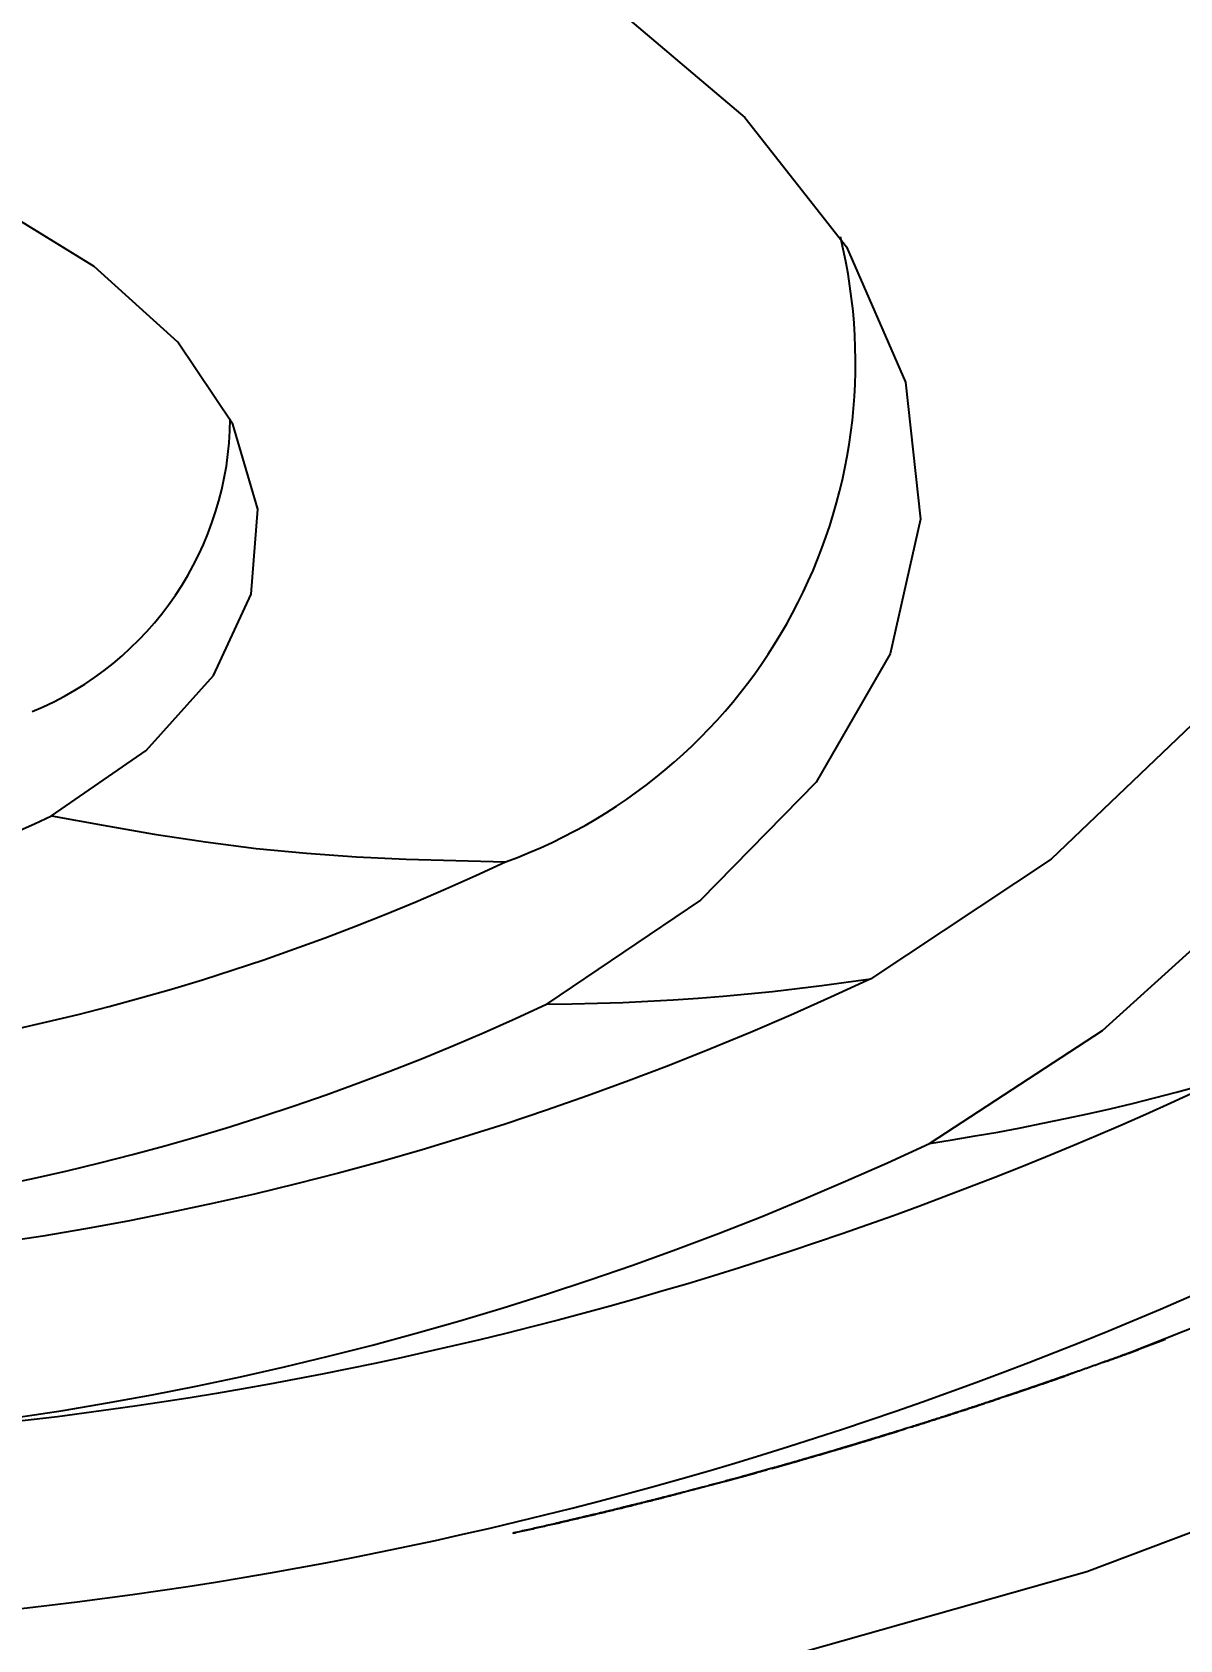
# Model space of a CAD drawing. Header units: millimetres. Extents: x 14 to 828, y 15 to 581.
# Drawn here: x 352.915 to 354.74, y 499.111 to 501.669 of the extents above; entities that cross this region are included whole.
import ezdxf

# ---------------------------------------------------------------- set-up
doc = ezdxf.new("R2010")
doc.units = ezdxf.units.MM
doc.header["$LTSCALE"] = 0.2
doc.layers.get('Defpoints').update_dxf_attribs({"color": 5})
doc.layers.add('1_シンボル', color=2, linetype='Continuous')
doc.layers.add('1_寸法', color=7, linetype='Continuous')
doc.styles.add('Dim', font='simplex.shx', dxfattribs={"width": 0.8, "bigfont": 'extfont2.shx'})
doc.dimstyles.new('1-1', dxfattribs={"dimtxt": 3, "dimasz": 0.75, "dimexe": 0, "dimexo": 1, "dimgap": 0.5, "dimtad": 1, "dimdec": 0, "dimtxsty": 'Dim', "dimblk": 'DOT', "dimcen": 2.5, "dimadec": 0, "dimazin": 0, "dimtfac": 1, "dimtdec": 0, "dimtix": 1, "dimtmove": 2, "dimatfit": 3, "dimldrblk": '引出', "dimfxl": 1, "dimlwd": -1, "dimlwe": -1, "dimarcsym": 0})

# ---------------------------------------------------------------- blocks, each defined once
blk = doc.blocks.new('_Dot')
at = {"color": 0, "linetype": 'ByBlock', "lineweight": -2}
blk.add_line((-0.5, 0), (-1, 0), dxfattribs=at)
at = {"color": 0, "linetype": 'ByBlock', "const_width": 0.5}
blk.add_lwpolyline([(-0.25, 0, 1), (0.25, 0, 1)], format="xyb", close=True, dxfattribs=at)
blk = doc.blocks.new('*D10')
at = {"layer": '1_寸法', "color": 0, "transparency": 16777216}
for p, q in [((354.6397, 526.9863), (382.6319, 526.9863)), ((382.6319, 526.2363), (382.6319, 496.8981)), ((366.5791, 496.1481), (382.6319, 496.1481))]:
    blk.add_line(p, q, dxfattribs=at)
at = {"layer": 'Defpoints', "color": 0, "transparency": 16777216}
for p in [(353.6397, 526.9863), (365.5791, 496.1481), (382.6319, 496.1481)]:
    blk.add_point(p, dxfattribs=at)
at = {"layer": '1_寸法', "color": 0, "transparency": 16777216, "xscale": 0.75, "yscale": 0.75, "zscale": 0.75}
for p, rotation in [((382.6319, 526.9863), 90), ((382.6319, 496.1481), 270)]:
    blk.add_blockref('_Dot', p, dxfattribs=dict(at, rotation=rotation))
at = {"layer": '1_寸法', "color": 0, "transparency": 16777216, "insert": (380.6319, 511.5672), "char_height": 3, "attachment_point": 5, "rotation": 90, "style": 'Dim'}
blk.add_mtext('118', dxfattribs=at)
blk = doc.blocks.new('引出')
at = {"color": 0, "linetype": 'ByBlock', "lineweight": -2}
for p, q in [((-3.8637, 1.0353), (0, 0)), ((0, 0), (-1, 0))]:
    blk.add_line(p, q, dxfattribs=at)

msp = doc.modelspace()

# ---------------------------------------------------------------- linework, layer by layer
at = {"layer": '1_シンボル', "color": 7}
for points in [[(349.8088, 502.3815), (349.8401, 502.344), (349.8715, 502.3067), (349.9032, 502.2697), (349.935, 502.233), (349.967, 502.1964), (349.999, 502.16), (350.0312, 502.1238), (350.0636, 502.0878), (350.0961, 502.0521), (350.1287, 502.0166), (350.1615, 501.9813), (350.1943, 501.9461), (350.2272, 501.911, -0.226346), (353.5432, 501.892), (353.8239, 501.7234), (354.0485, 501.5333), (354.2102, 501.3276), (354.3042, 501.1123), (354.3276, 500.8942), (354.2796, 500.6798), (354.1618, 500.4756), (353.9777, 500.2878), (353.7329, 500.1222)], [(352.9457, 500.422), (353.0959, 500.5261), (353.2031, 500.6452), (353.263, 500.7748), (353.2735, 500.9098), (353.2341, 501.0452), (353.1462, 501.1756), (353.0134, 501.2961), (352.8407, 501.402, 0.225607), (351.0043, 501.4125)], [(349.8037, 501.5646), (349.7877, 501.5275), (349.7418, 501.3222), (349.7642, 501.1133), (349.8542, 500.9073), (350.0091, 500.7102), (350.2241, 500.5283), (350.4928, 500.3668), (350.4168, 500.1412, 0.226346), (353.7329, 500.1222), (353.7734, 500.1229), (353.8138, 500.1237), (353.8541, 500.1249), (353.8942, 500.1268), (353.9342, 500.1291), (353.974, 500.1318), (354.0137, 500.1349), (354.0532, 500.1385), (354.0926, 500.1426), (354.1318, 500.1472), (354.1709, 500.1522), (354.2098, 500.1575), (354.2487, 500.1628, -0.227627), (349.985, 500.1872)], [(350.7403, 501.179, 0.328805), (351.1509, 500.5979), (351.1094, 500.4325, 0.225607), (352.9457, 500.422), (353.0274, 500.4071), (353.109, 500.393), (353.1902, 500.3804), (353.271, 500.37), (353.3511, 500.3623), (353.4307, 500.3568), (353.5099, 500.3532), (353.5889, 500.3506), (353.6678, 500.3487, 0.382156), (354.2004, 501.3434)], [(352.9147, 500.5878, 0.302203), (353.2298, 501.0538)], [(349.3869, 500.5976), (349.6571, 500.3809), (349.985, 500.1872), (349.8819, 499.926, 0.225657), (354.342, 499.9005), (354.3783, 499.9064), (354.4146, 499.9125), (354.4508, 499.9188), (354.4868, 499.9256), (354.5226, 499.9327), (354.5584, 499.9401), (354.594, 499.9478), (354.6295, 499.9559), (354.6649, 499.9643), (354.7, 499.9732), (354.7351, 499.9823), (354.7701, 499.9916), (354.805, 500.0009, -0.225607), (349.5002, 500.0313)], [(352.9707, 498.1589), (352.9731, 498.1366, 0.115452), (357.2224, 499.1874, 0.122327), (358.625, 500.4191)], [(350.4928, 500.3668, 0.227254), (353.6678, 500.3487)], [(349.3809, 499.7612, 0.225607), (354.9165, 499.7296), (354.9463, 499.7382), (354.9762, 499.7469), (355.0059, 499.7558), (355.0355, 499.765), (355.065, 499.7743), (355.0944, 499.7839), (355.1237, 499.7937), (355.153, 499.8036), (355.1821, 499.8138), (355.2111, 499.8243), (355.2401, 499.8349), (355.2689, 499.8456), (355.2978, 499.8564), (354.92, 499.6705), (354.6592, 499.567)]]:
    msp.add_lwpolyline(points, format="xyb", dxfattribs=at)
for points in [[(354.342, 499.9005), (354.6172, 500.0803), (354.8388, 500.281), (355.0023, 500.4984), (355.1044, 500.7281), (355.1429, 500.9654), (355.1172, 501.2056), (355.0277, 501.4436), (354.8762, 501.6748), (354.6659, 501.8943), (354.401, 502.0977), (354.0869, 502.2809), (353.9094, 502.3655)], [(354.9032, 501.6402), (354.9458, 501.5475), (355.0099, 501.2956), (354.9997, 501.0441), (354.9156, 500.7992), (354.7596, 500.5669), (354.5354, 500.3531), (354.2487, 500.1628)], [(349.3741, 499.4168), (349.8478, 499.2463), (350.3528, 499.1061), (350.8818, 498.9984), (351.427, 498.9246), (351.9806, 498.8858), (352.5343, 498.8827), (353.0802, 498.9151), (353.6102, 498.9828), (354.1167, 499.0846), (354.5923, 499.2192), (355.0301, 499.3844), (355.4235, 499.578), (355.2978, 499.8564), (355.6276, 500.0668), (355.9046, 500.2986), (356.1248, 500.5485)], [(354.6241, 499.5543), (354.6257, 499.5548), (354.6274, 499.5555), (354.6291, 499.5561), (354.6309, 499.5567), (354.6327, 499.5574), (354.6345, 499.558), (354.6364, 499.5587), (354.6383, 499.5594), (354.6401, 499.56), (354.642, 499.5607), (354.6439, 499.5614), (354.6459, 499.5621), (354.6478, 499.5628), (354.6497, 499.5635), (354.6516, 499.5642), (354.6536, 499.5649), (354.6555, 499.5656), (354.6574, 499.5663), (354.6593, 499.567), (354.6612, 499.5677), (354.6631, 499.5684), (354.6649, 499.5691), (354.6668, 499.5697), (354.6686, 499.5704), (354.6704, 499.5711), (354.6722, 499.5717), (354.6738, 499.5723), (354.6726, 499.5719), (354.6705, 499.5711), (354.6685, 499.5703), (354.6665, 499.5696), (354.6645, 499.5689), (354.6625, 499.5682), (354.6606, 499.5675), (354.6586, 499.5667), (354.6566, 499.566), (354.6547, 499.5653), (354.6527, 499.5646), (354.6507, 499.5638), (354.6487, 499.5631), (354.6467, 499.5624), (354.6447, 499.5617), (354.6427, 499.561), (354.6407, 499.5602), (354.6387, 499.5595), (354.6367, 499.5588), (354.6347, 499.5581), (354.6327, 499.5573), (354.6307, 499.5566), (354.6286, 499.5559), (354.6266, 499.5551), (354.6246, 499.5544), (354.6225, 499.5537), (354.6203, 499.5529), (354.6217, 499.5534), (354.6234, 499.554), (354.6251, 499.5546), (354.6269, 499.5553), (354.6288, 499.5559), (354.6307, 499.5566), (354.6326, 499.5573), (354.6345, 499.558), (354.6364, 499.5587), (354.6383, 499.5594), (354.6403, 499.5601), (354.6422, 499.5608), (354.6441, 499.5615), (354.646, 499.5621), (354.6479, 499.5628), (354.6498, 499.5635), (354.6516, 499.5642), (354.6535, 499.5649), (354.6553, 499.5655), (354.6572, 499.5662), (354.659, 499.5669), (354.6608, 499.5676), (354.6626, 499.5682), (354.6644, 499.5689), (354.6662, 499.5695), (354.6678, 499.5701), (354.666, 499.5695), (354.664, 499.5687), (354.6619, 499.568), (354.6599, 499.5672), (354.6579, 499.5665), (354.6559, 499.5658), (354.6539, 499.565), (354.6519, 499.5643), (354.6499, 499.5636), (354.6478, 499.5628), (354.6458, 499.5621)], [(354.7173, 499.5885), (354.7159, 499.588), (354.7106, 499.586), (354.6903, 499.5784), (354.6606, 499.5676)], [(354.6149, 499.551), (354.6137, 499.5505), (354.6122, 499.55), (354.6108, 499.5495), (354.6094, 499.549), (354.6081, 499.5485), (354.6067, 499.548), (354.6054, 499.5475), (354.604, 499.547), (354.6027, 499.5465), (354.6013, 499.5461), (354.6, 499.5456), (354.5986, 499.5451), (354.5973, 499.5446), (354.596, 499.5441), (354.5947, 499.5437), (354.5933, 499.5432), (354.592, 499.5427), (354.5907, 499.5423), (354.5894, 499.5418), (354.5881, 499.5413), (354.5867, 499.5409), (354.5854, 499.5404), (354.5841, 499.5399), (354.5828, 499.5394), (354.5814, 499.539), (354.5801, 499.5385), (354.5788, 499.538), (354.5775, 499.5376), (354.5761, 499.5371), (354.5748, 499.5366), (354.5734, 499.5362), (354.5721, 499.5357), (354.5707, 499.5352), (354.5694, 499.5347), (354.568, 499.5343), (354.5666, 499.5338), (354.5653, 499.5333), (354.5638, 499.5328), (354.5625, 499.5323)], [(354.6237, 499.5541), (354.6217, 499.5534), (354.6204, 499.5529), (354.6192, 499.5525), (354.6183, 499.5522), (354.6171, 499.5518), (354.6161, 499.5514), (354.6149, 499.5511)], [(354.5193, 499.5173), (354.5175, 499.5167), (354.5158, 499.5161), (354.514, 499.5155), (354.5123, 499.5149), (354.5106, 499.5143), (354.5089, 499.5137), (354.5072, 499.5131), (354.5055, 499.5126), (354.5038, 499.512), (354.5021, 499.5114), (354.5004, 499.5108), (354.4987, 499.5102), (354.497, 499.5097), (354.4953, 499.5091), (354.4936, 499.5085), (354.492, 499.5079), (354.4903, 499.5073), (354.4886, 499.5068), (354.4869, 499.5062), (354.4852, 499.5056), (354.4835, 499.505), (354.4818, 499.5045), (354.4801, 499.5039), (354.4783, 499.5033), (354.4766, 499.5027), (354.4749, 499.5021), (354.4732, 499.5016), (354.4715, 499.501), (354.4697, 499.5004), (354.468, 499.4998), (354.4663, 499.4992), (354.4645, 499.4986), (354.4621, 499.4979), (354.4636, 499.4983), (354.4651, 499.4989), (354.4667, 499.4994), (354.4683, 499.4999), (354.4699, 499.5005), (354.4715, 499.501), (354.4731, 499.5015), (354.4747, 499.5021), (354.4763, 499.5026), (354.4779, 499.5032), (354.4795, 499.5037), (354.4811, 499.5042), (354.4827, 499.5048), (354.4843, 499.5053), (354.4859, 499.5059), (354.4875, 499.5064), (354.4891, 499.507), (354.4907, 499.5075), (354.4923, 499.508), (354.4938, 499.5086), (354.4954, 499.5091), (354.497, 499.5097), (354.4985, 499.5102), (354.5001, 499.5107), (354.5016, 499.5112), (354.5025, 499.5116), (354.5006, 499.5109), (354.4988, 499.5103), (354.4969, 499.5096), (354.4951, 499.509), (354.4934, 499.5084), (354.4916, 499.5078), (354.4899, 499.5072), (354.4881, 499.5066), (354.4864, 499.506), (354.4847, 499.5055), (354.483, 499.5049), (354.4814, 499.5043), (354.4797, 499.5038), (354.478, 499.5032), (354.4763, 499.5026), (354.4747, 499.5021), (354.473, 499.5015), (354.4713, 499.5009), (354.4696, 499.5003), (354.4678, 499.4998), (354.4661, 499.4992), (354.4643, 499.4986), (354.4626, 499.498), (354.4608, 499.4974), (354.4589, 499.4968), (354.4572, 499.4962)], [(354.467, 499.4996), (354.4694, 499.5004), (354.4721, 499.5013), (354.4748, 499.5022), (354.4776, 499.5031), (354.4804, 499.504), (354.4832, 499.505), (354.4859, 499.5059), (354.4887, 499.5069), (354.4915, 499.5078), (354.4943, 499.5088), (354.4971, 499.5097), (354.4999, 499.5107), (354.5027, 499.5116), (354.5055, 499.5126), (354.5083, 499.5135), (354.5111, 499.5145), (354.5139, 499.5154), (354.5166, 499.5164), (354.5194, 499.5173), (354.5222, 499.5183), (354.525, 499.5193), (354.5277, 499.5202), (354.5305, 499.5212), (354.5333, 499.5222), (354.536, 499.5231), (354.5388, 499.5241), (354.5416, 499.5251), (354.5443, 499.526), (354.5471, 499.527), (354.5498, 499.5279), (354.5525, 499.5289), (354.5548, 499.5297), (354.5518, 499.5287), (354.5489, 499.5276), (354.546, 499.5266), (354.5431, 499.5256), (354.5402, 499.5246), (354.5373, 499.5235), (354.5344, 499.5225), (354.5315, 499.5215), (354.5287, 499.5205), (354.5258, 499.5195), (354.5229, 499.5185), (354.52, 499.5175), (354.5171, 499.5165), (354.5143, 499.5156), (354.5114, 499.5146), (354.5085, 499.5136), (354.5056, 499.5126), (354.5027, 499.5116), (354.4998, 499.5106), (354.4969, 499.5096), (354.494, 499.5086), (354.4911, 499.5076), (354.4882, 499.5067), (354.4853, 499.5057), (354.4824, 499.5047), (354.4795, 499.5037), (354.4766, 499.5027), (354.4736, 499.5017), (354.4707, 499.5008), (354.4677, 499.4998), (354.4647, 499.4988), (354.4617, 499.4977)], [(354.5677, 499.5341), (354.5658, 499.5335), (354.5639, 499.5328), (354.562, 499.5321), (354.5601, 499.5315), (354.5582, 499.5308), (354.5563, 499.5301), (354.5545, 499.5295), (354.5526, 499.5288), (354.5507, 499.5282), (354.5489, 499.5275), (354.5471, 499.5269), (354.5452, 499.5263), (354.5434, 499.5256), (354.5415, 499.525), (354.5397, 499.5243), (354.5378, 499.5237), (354.536, 499.5231), (354.5341, 499.5224), (354.5323, 499.5218), (354.5304, 499.5211), (354.5285, 499.5205), (354.5266, 499.5198), (354.5247, 499.5192), (354.5237, 499.5188), (354.5252, 499.5193), (354.5267, 499.5199), (354.5283, 499.5204), (354.5299, 499.521), (354.5316, 499.5216), (354.5334, 499.5222), (354.5351, 499.5228), (354.5369, 499.5234), (354.5387, 499.524), (354.5404, 499.5246), (354.5422, 499.5252), (354.5439, 499.5258), (354.5456, 499.5264), (354.5474, 499.527), (354.5491, 499.5276), (354.5507, 499.5282), (354.5524, 499.5288), (354.5541, 499.5294), (354.5558, 499.53), (354.5574, 499.5305), (354.559, 499.5311), (354.5606, 499.5317), (354.5621, 499.5322), (354.5605, 499.5316), (354.5585, 499.5309), (354.5567, 499.5303), (354.5548, 499.5296), (354.5529, 499.529), (354.5511, 499.5283), (354.5492, 499.5277), (354.5474, 499.527), (354.5456, 499.5264), (354.5437, 499.5257), (354.5419, 499.5251), (354.5401, 499.5245), (354.5382, 499.5238), (354.5364, 499.5232), (354.5346, 499.5226), (354.5327, 499.5219), (354.5309, 499.5213), (354.529, 499.5207), (354.5272, 499.52), (354.5253, 499.5194), (354.5234, 499.5187), (354.5215, 499.5181), (354.5196, 499.5174), (354.5183, 499.517), (354.5197, 499.5174), (354.5212, 499.518), (354.5228, 499.5185), (354.5244, 499.5191), (354.5261, 499.5196), (354.5278, 499.5202), (354.5296, 499.5209), (354.5314, 499.5215), (354.5332, 499.5221), (354.5349, 499.5227), (354.5367, 499.5233), (354.5384, 499.5239), (354.5402, 499.5245), (354.5419, 499.5251), (354.5436, 499.5257), (354.5452, 499.5263), (354.5469, 499.5269), (354.5485, 499.5274), (354.5501, 499.528), (354.5518, 499.5286), (354.5534, 499.5291), (354.5558, 499.53), (354.5537, 499.5293), (354.5518, 499.5286), (354.5499, 499.5279), (354.548, 499.5273), (354.5462, 499.5266), (354.5443, 499.526), (354.5424, 499.5253), (354.5406, 499.5247), (354.5387, 499.524), (354.5368, 499.5234), (354.535, 499.5227), (354.5331, 499.5221), (354.5313, 499.5214), (354.5294, 499.5208), (354.5276, 499.5202), (354.5257, 499.5195), (354.5239, 499.5189), (354.522, 499.5183), (354.5202, 499.5176), (354.5184, 499.517), (354.5165, 499.5164), (354.5147, 499.5157), (354.5128, 499.5151), (354.511, 499.5145), (354.5091, 499.5139), (354.5073, 499.5132), (354.5055, 499.5126), (354.5036, 499.512), (354.5018, 499.5114), (354.4999, 499.5107), (354.4981, 499.5101)], [(354.5755, 499.5369), (354.5743, 499.5365), (354.5729, 499.536), (354.5716, 499.5355), (354.5702, 499.535), (354.5689, 499.5346), (354.5676, 499.5341), (354.5662, 499.5336), (354.5649, 499.5331), (354.5635, 499.5327), (354.5621, 499.5322), (354.561, 499.5318)], [(354.4637, 499.4984), (354.4617, 499.4977), (354.4597, 499.497), (354.4577, 499.4963), (354.4557, 499.4957), (354.4537, 499.495), (354.4517, 499.4943), (354.4497, 499.4937), (354.4478, 499.493), (354.4458, 499.4924), (354.4439, 499.4917), (354.4419, 499.4911), (354.44, 499.4904), (354.438, 499.4898), (354.4361, 499.4891), (354.4341, 499.4885), (354.4322, 499.4878), (354.4303, 499.4872), (354.4283, 499.4865), (354.4264, 499.4859), (354.4244, 499.4853), (354.4224, 499.4846), (354.4205, 499.484), (354.4185, 499.4833), (354.4165, 499.4827), (354.4145, 499.482), (354.4125, 499.4814), (354.4104, 499.4807), (354.4089, 499.4802), (354.4104, 499.4807), (354.412, 499.4812), (354.4137, 499.4818), (354.4155, 499.4823), (354.4172, 499.4829), (354.4189, 499.4835), (354.4206, 499.484), (354.4222, 499.4845), (354.4232, 499.4849), (354.421, 499.4841), (354.4189, 499.4835), (354.4168, 499.4828), (354.4147, 499.4821), (354.4127, 499.4814), (354.4106, 499.4807), (354.4085, 499.48), (354.4064, 499.4794), (354.4044, 499.4787), (354.4023, 499.478), (354.4003, 499.4773), (354.3973, 499.4764), (354.3989, 499.4769), (354.4007, 499.4775), (354.4024, 499.478), (354.4042, 499.4786), (354.4059, 499.4792), (354.4077, 499.4798), (354.4095, 499.4804), (354.4113, 499.481), (354.4131, 499.4815), (354.4149, 499.4821), (354.4167, 499.4827), (354.4185, 499.4833), (354.4203, 499.4839), (354.4222, 499.4845), (354.424, 499.4851), (354.4258, 499.4857), (354.4276, 499.4864), (354.4295, 499.487), (354.4313, 499.4876), (354.4331, 499.4882), (354.4349, 499.4888), (354.4368, 499.4894), (354.4386, 499.49), (354.4404, 499.4906), (354.4422, 499.4912), (354.444, 499.4918), (354.4458, 499.4924), (354.4476, 499.493), (354.4494, 499.4936), (354.4512, 499.4942), (354.4529, 499.4948), (354.4539, 499.4952), (354.4519, 499.4945), (354.4499, 499.4938), (354.4478, 499.4931), (354.4458, 499.4924), (354.4438, 499.4917), (354.4417, 499.4911), (354.4396, 499.4904), (354.4376, 499.4897), (354.4355, 499.489), (354.4334, 499.4883), (354.4313, 499.4876), (354.4292, 499.4869), (354.4272, 499.4862), (354.4251, 499.4855), (354.423, 499.4848), (354.4209, 499.4841), (354.4188, 499.4834), (354.4167, 499.4828), (354.4147, 499.4821), (354.4126, 499.4814), (354.4106, 499.4807), (354.4085, 499.48), (354.4065, 499.4794), (354.4045, 499.4787), (354.4024, 499.478), (354.4005, 499.4774), (354.3985, 499.4767), (354.3965, 499.4761), (354.3945, 499.4755), (354.3926, 499.4748), (354.3906, 499.4742), (354.3887, 499.4736), (354.3868, 499.4729), (354.3848, 499.4723), (354.3829, 499.4717), (354.381, 499.4711), (354.3791, 499.4704), (354.3771, 499.4698), (354.3752, 499.4692), (354.3733, 499.4686), (354.3713, 499.4679), (354.3694, 499.4673), (354.3674, 499.4667), (354.3655, 499.4661), (354.3635, 499.4654), (354.3614, 499.4648), (354.3603, 499.4644), (354.362, 499.465), (354.3638, 499.4655), (354.3656, 499.4661), (354.3674, 499.4667), (354.3692, 499.4673), (354.371, 499.4678), (354.3729, 499.4684), (354.3747, 499.469), (354.3765, 499.4696), (354.3784, 499.4702), (354.3802, 499.4708), (354.3821, 499.4714), (354.384, 499.472), (354.3858, 499.4726), (354.3877, 499.4732), (354.3895, 499.4738), (354.3914, 499.4744), (354.3932, 499.475), (354.395, 499.4756), (354.3969, 499.4762), (354.3987, 499.4768), (354.4005, 499.4774), (354.4023, 499.478), (354.4041, 499.4786), (354.4059, 499.4792), (354.4076, 499.4798), (354.4092, 499.4803)], [(354.4645, 499.4986), (354.4627, 499.498), (354.4617, 499.4977), (354.4607, 499.4974), (354.4597, 499.497), (354.4587, 499.4967), (354.4577, 499.4964), (354.4567, 499.496)], [(354.4044, 499.4788), (354.4021, 499.478), (354.3998, 499.4772), (354.3976, 499.4765), (354.3953, 499.4758), (354.3931, 499.475), (354.3909, 499.4743), (354.3886, 499.4736), (354.3864, 499.4728), (354.3842, 499.4721), (354.382, 499.4714), (354.3797, 499.4707), (354.3775, 499.4699), (354.3753, 499.4692), (354.373, 499.4685), (354.3708, 499.4678), (354.3686, 499.4671), (354.3664, 499.4663), (354.3641, 499.4656), (354.3619, 499.4649), (354.3597, 499.4642), (354.3574, 499.4635), (354.3552, 499.4627), (354.353, 499.462), (354.3507, 499.4613), (354.3485, 499.4606), (354.3462, 499.4599), (354.344, 499.4592), (354.3417, 499.4585), (354.3395, 499.4577), (354.3372, 499.457), (354.335, 499.4563), (354.3327, 499.4556), (354.3304, 499.4549), (354.3282, 499.4542), (354.3259, 499.4534), (354.3236, 499.4527), (354.3213, 499.452), (354.319, 499.4513), (354.3167, 499.4506), (354.3144, 499.4498), (354.3126, 499.4493), (354.3145, 499.4499), (354.3166, 499.4505), (354.3186, 499.4512), (354.3207, 499.4518), (354.3227, 499.4525), (354.3248, 499.4531), (354.3269, 499.4538), (354.3289, 499.4544), (354.331, 499.4551), (354.3331, 499.4557), (354.3351, 499.4564), (354.3372, 499.457), (354.3392, 499.4577), (354.3413, 499.4583), (354.3433, 499.459), (354.3453, 499.4596), (354.3473, 499.4603), (354.3493, 499.4609), (354.3513, 499.4615), (354.3532, 499.4622), (354.3552, 499.4628), (354.3571, 499.4634), (354.3581, 499.4637), (354.3556, 499.4629), (354.3533, 499.4622), (354.351, 499.4614), (354.3487, 499.4607), (354.3465, 499.46), (354.3442, 499.4592), (354.3419, 499.4585), (354.3397, 499.4578), (354.3374, 499.4571), (354.3352, 499.4564), (354.3329, 499.4557), (354.3307, 499.455), (354.3284, 499.4542), (354.3262, 499.4535), (354.3239, 499.4528), (354.3217, 499.4521), (354.3194, 499.4514), (354.3171, 499.4507), (354.3149, 499.45), (354.3126, 499.4492), (354.3103, 499.4485), (354.308, 499.4478), (354.3056, 499.4471), (354.3032, 499.4463), (354.301, 499.4456)], [(354.2284, 499.4234), (354.2258, 499.4226), (354.2232, 499.4218), (354.2206, 499.421), (354.2178, 499.4202), (354.215, 499.4194), (354.212, 499.4185), (354.2089, 499.4176), (354.2056, 499.4166), (354.2023, 499.4156), (354.1989, 499.4146), (354.1972, 499.4141), (354.2001, 499.415), (354.2031, 499.4159), (354.2061, 499.4168), (354.2091, 499.4176), (354.2122, 499.4185), (354.2152, 499.4195), (354.2183, 499.4204), (354.2214, 499.4213), (354.2245, 499.4222), (354.2276, 499.4231), (354.2306, 499.4241), (354.2337, 499.425), (354.2368, 499.4259), (354.2399, 499.4269), (354.243, 499.4278), (354.2461, 499.4287), (354.2491, 499.4297), (354.2522, 499.4306), (354.2553, 499.4315), (354.2583, 499.4325), (354.2614, 499.4334), (354.2644, 499.4344), (354.2675, 499.4353), (354.2705, 499.4362), (354.2736, 499.4372), (354.2766, 499.4381), (354.2796, 499.4391), (354.2826, 499.44), (354.2856, 499.4409), (354.2886, 499.4419), (354.2916, 499.4428), (354.2946, 499.4437), (354.2968, 499.4444), (354.2934, 499.4434), (354.2901, 499.4423), (354.2868, 499.4413), (354.2834, 499.4402), (354.2801, 499.4392), (354.2767, 499.4381), (354.2733, 499.4371), (354.2699, 499.436), (354.2665, 499.435), (354.2631, 499.434), (354.2598, 499.4329), (354.2564, 499.4319), (354.253, 499.4308), (354.2496, 499.4298), (354.2463, 499.4288), (354.2429, 499.4278), (354.2396, 499.4268), (354.2363, 499.4258), (354.233, 499.4248), (354.2297, 499.4238), (354.2264, 499.4228), (354.2232, 499.4218), (354.22, 499.4208), (354.2167, 499.4199), (354.2135, 499.4189), (354.2103, 499.4179), (354.207, 499.417), (354.2038, 499.416), (354.2005, 499.415), (354.1972, 499.414), (354.1938, 499.4131), (354.1904, 499.412), (354.1881, 499.4114), (354.1906, 499.4121), (354.1937, 499.413), (354.1967, 499.4139), (354.1998, 499.4148), (354.2028, 499.4157), (354.2058, 499.4166), (354.2088, 499.4175), (354.2117, 499.4184), (354.2147, 499.4193), (354.2177, 499.4202), (354.2207, 499.4211), (354.2237, 499.422), (354.2267, 499.4229), (354.2297, 499.4238), (354.2327, 499.4247), (354.2357, 499.4256), (354.2387, 499.4265), (354.2417, 499.4274), (354.2384, 499.4264), (354.2352, 499.4254), (354.2319, 499.4245), (354.2287, 499.4235), (354.2255, 499.4225), (354.2223, 499.4215), (354.2191, 499.4206), (354.2159, 499.4196), (354.2127, 499.4187), (354.2095, 499.4177), (354.2064, 499.4168), (354.2032, 499.4158), (354.2, 499.4149), (354.1968, 499.4139), (354.1937, 499.413), (354.1905, 499.412), (354.1873, 499.4111), (354.1841, 499.4102), (354.1809, 499.4092), (354.1777, 499.4083), (354.1745, 499.4074), (354.1713, 499.4064), (354.1681, 499.4055), (354.1649, 499.4046), (354.1617, 499.4036), (354.1585, 499.4027), (354.1552, 499.4018), (354.152, 499.4008), (354.1487, 499.3999), (354.1454, 499.3989), (354.1421, 499.398), (354.1393, 499.3972), (354.1422, 499.398), (354.1452, 499.3989), (354.1482, 499.3998), (354.1513, 499.4006), (354.1545, 499.4016), (354.1577, 499.4025), (354.1609, 499.4034), (354.1642, 499.4044), (354.1675, 499.4053), (354.1708, 499.4063), (354.1742, 499.4073), (354.1776, 499.4083), (354.181, 499.4093), (354.1844, 499.4103), (354.1878, 499.4113)], [(354.3122, 499.4492), (354.3084, 499.448), (354.3047, 499.4468), (354.3011, 499.4457), (354.2975, 499.4445), (354.2938, 499.4434), (354.2902, 499.4423), (354.2866, 499.4412), (354.283, 499.44), (354.2794, 499.4389), (354.2758, 499.4378), (354.2721, 499.4367), (354.2685, 499.4356), (354.2649, 499.4345), (354.2612, 499.4334), (354.2576, 499.4323), (354.254, 499.4312), (354.2503, 499.4301), (354.2467, 499.429), (354.2431, 499.4279), (354.2394, 499.4268), (354.2358, 499.4257)], [(354.2431, 499.4279), (354.2469, 499.4291), (354.2508, 499.4303), (354.2547, 499.4314), (354.2585, 499.4326), (354.2624, 499.4338), (354.2662, 499.4349), (354.27, 499.4361), (354.2739, 499.4373), (354.2777, 499.4384), (354.2815, 499.4396), (354.2853, 499.4408), (354.289, 499.4419), (354.2928, 499.4431), (354.2965, 499.4443), (354.3002, 499.4454), (354.3033, 499.4464), (354.2991, 499.4451), (354.295, 499.4438), (354.2909, 499.4425), (354.2868, 499.4413), (354.2827, 499.44), (354.2787, 499.4388), (354.2747, 499.4375), (354.2707, 499.4363), (354.2667, 499.4351), (354.2628, 499.4339), (354.2588, 499.4327), (354.2549, 499.4315), (354.2509, 499.4303), (354.247, 499.4292), (354.2431, 499.428)], [(354.2089, 499.4176), (354.2053, 499.4165), (354.2016, 499.4154), (354.1979, 499.4142), (354.1941, 499.4131), (354.1904, 499.412), (354.1866, 499.4109), (354.1829, 499.4098), (354.1792, 499.4087), (354.1754, 499.4076), (354.1717, 499.4065), (354.1681, 499.4054), (354.1644, 499.4044), (354.1608, 499.4033), (354.1572, 499.4023), (354.1536, 499.4013), (354.1501, 499.4002), (354.1466, 499.3992), (354.1431, 499.3982), (354.1397, 499.3973), (354.1362, 499.3963), (354.1328, 499.3953)], [(354.1009, 499.3862), (354.1022, 499.3866), (354.104, 499.3871), (354.1059, 499.3876), (354.1077, 499.3881), (354.1096, 499.3887), (354.1114, 499.3892), (354.1133, 499.3897), (354.1151, 499.3902), (354.117, 499.3908), (354.1188, 499.3913), (354.1207, 499.3918), (354.1225, 499.3923), (354.1243, 499.3928), (354.1262, 499.3934), (354.128, 499.3939), (354.1298, 499.3944), (354.1316, 499.3949), (354.1334, 499.3954), (354.1352, 499.396), (354.137, 499.3965), (354.1388, 499.397), (354.1406, 499.3975), (354.1423, 499.398), (354.144, 499.3985), (354.146, 499.3991), (354.1439, 499.3985), (354.1417, 499.3978), (354.1396, 499.3972), (354.1375, 499.3966), (354.1354, 499.396), (354.1333, 499.3954), (354.1313, 499.3948), (354.1293, 499.3942), (354.1273, 499.3937), (354.1253, 499.3931), (354.1233, 499.3925), (354.1213, 499.392), (354.1193, 499.3914), (354.1173, 499.3908), (354.1154, 499.3903), (354.1134, 499.3897), (354.1114, 499.3892), (354.1095, 499.3886), (354.1075, 499.3881), (354.1055, 499.3875), (354.1035, 499.3869), (354.1015, 499.3864), (354.0995, 499.3858), (354.0975, 499.3852), (354.0954, 499.3847), (354.0934, 499.3841), (354.0914, 499.3835), (354.093, 499.384), (354.0948, 499.3845), (354.0967, 499.385), (354.0985, 499.3855), (354.1003, 499.386), (354.1022, 499.3866), (354.104, 499.3871), (354.1059, 499.3876), (354.1077, 499.3881), (354.1096, 499.3887), (354.1115, 499.3892), (354.1134, 499.3897), (354.1153, 499.3903), (354.1171, 499.3908), (354.119, 499.3913), (354.1209, 499.3919), (354.1228, 499.3924), (354.1247, 499.3929), (354.1266, 499.3935), (354.1284, 499.394), (354.1303, 499.3946), (354.1321, 499.3951), (354.134, 499.3956), (354.1366, 499.3964), (354.1345, 499.3958), (354.1325, 499.3952), (354.1305, 499.3946), (354.1284, 499.394), (354.1264, 499.3934), (354.1244, 499.3929), (354.1224, 499.3923), (354.1204, 499.3917), (354.1184, 499.3912), (354.1165, 499.3906), (354.1145, 499.39), (354.1125, 499.3895), (354.1105, 499.3889), (354.1086, 499.3883), (354.1066, 499.3878), (354.1046, 499.3872), (354.1027, 499.3867), (354.1007, 499.3861), (354.0987, 499.3856), (354.0967, 499.385), (354.0947, 499.3844), (354.0927, 499.3839), (354.0907, 499.3833), (354.0887, 499.3828), (354.0866, 499.3822), (354.0846, 499.3816)], [(354.0927, 499.3839), (354.0905, 499.3833), (354.0883, 499.3827), (354.0862, 499.3821), (354.084, 499.3815), (354.0819, 499.3809), (354.0798, 499.3803), (354.0777, 499.3797), (354.0756, 499.3791), (354.0735, 499.3785), (354.0714, 499.3779), (354.0693, 499.3773), (354.0672, 499.3768), (354.0651, 499.3762), (354.0629, 499.3756), (354.0608, 499.375), (354.0587, 499.3744), (354.0566, 499.3738), (354.0545, 499.3733), (354.0524, 499.3727), (354.0503, 499.3721), (354.0481, 499.3715), (354.046, 499.3709), (354.0439, 499.3703), (354.0417, 499.3698), (354.0396, 499.3692), (354.0375, 499.3686), (354.0353, 499.368), (354.0332, 499.3674), (354.031, 499.3668), (354.0289, 499.3663), (354.0267, 499.3657), (354.0245, 499.3651), (354.0224, 499.3645), (354.0201, 499.3639), (354.0176, 499.3632), (354.0193, 499.3637), (354.0213, 499.3642), (354.0233, 499.3648), (354.0254, 499.3653), (354.0274, 499.3659), (354.0294, 499.3664), (354.0314, 499.367), (354.0334, 499.3675), (354.0354, 499.368), (354.0374, 499.3686), (354.0394, 499.3691), (354.0414, 499.3697), (354.0434, 499.3702), (354.0453, 499.3707), (354.0473, 499.3713), (354.0493, 499.3718), (354.0512, 499.3724), (354.0532, 499.3729), (354.0552, 499.3735), (354.0572, 499.374), (354.0592, 499.3746), (354.0611, 499.3751), (354.0631, 499.3757), (354.0651, 499.3762), (354.0671, 499.3768), (354.0691, 499.3773), (354.0711, 499.3779), (354.0731, 499.3785), (354.0751, 499.379), (354.0771, 499.3796), (354.079, 499.3801), (354.081, 499.3807), (354.0829, 499.3812), (354.0841, 499.3815), (354.0819, 499.3809), (354.0797, 499.3803), (354.0776, 499.3797), (354.0754, 499.3791), (354.0733, 499.3785), (354.0712, 499.3779), (354.069, 499.3773), (354.0669, 499.3767), (354.0648, 499.3761), (354.0627, 499.3755), (354.0606, 499.3749), (354.0585, 499.3744), (354.0564, 499.3738), (354.0543, 499.3732), (354.0522, 499.3726), (354.0501, 499.372), (354.048, 499.3715), (354.0458, 499.3709), (354.0437, 499.3703), (354.0416, 499.3697), (354.0395, 499.3691), (354.0374, 499.3686), (354.0352, 499.368), (354.0331, 499.3674), (354.031, 499.3668), (354.0288, 499.3662), (354.0266, 499.3656), (354.0245, 499.365), (354.0223, 499.3645), (354.0201, 499.3639), (354.0181, 499.3633), (354.0197, 499.3638), (354.0216, 499.3643), (354.0235, 499.3648), (354.0255, 499.3653), (354.0274, 499.3658), (354.0299, 499.3665), (354.0276, 499.3659), (354.0254, 499.3653), (354.0232, 499.3647), (354.021, 499.3641), (354.0188, 499.3635), (354.0166, 499.3629), (354.0144, 499.3623), (354.0122, 499.3617), (354.0101, 499.3612), (354.0079, 499.3606), (354.0057, 499.36), (354.0036, 499.3594), (354.0014, 499.3588), (353.9993, 499.3583), (353.9971, 499.3577), (353.995, 499.3571), (353.9928, 499.3566), (353.9907, 499.356), (353.9885, 499.3554), (353.9864, 499.3548), (353.9842, 499.3543), (353.982, 499.3537), (353.9798, 499.3531), (353.9776, 499.3526), (353.9754, 499.352), (353.9732, 499.3514), (353.971, 499.3508), (353.9688, 499.3502), (353.9666, 499.3497), (353.9652, 499.3493), (353.9671, 499.3498), (353.969, 499.3503), (353.971, 499.3508), (353.973, 499.3513), (353.975, 499.3519), (353.9769, 499.3524), (353.979, 499.3529), (353.981, 499.3534), (353.983, 499.354), (353.985, 499.3545), (353.987, 499.355), (353.989, 499.3556), (353.9911, 499.3561), (353.9931, 499.3566), (353.9951, 499.3572), (353.9972, 499.3577), (353.9992, 499.3583), (354.0012, 499.3588), (354.0033, 499.3594), (354.0053, 499.3599), (354.0073, 499.3604), (354.0093, 499.361), (354.0114, 499.3615), (354.0134, 499.3621), (354.0154, 499.3626), (354.0174, 499.3632), (354.0194, 499.3637), (354.0214, 499.3642), (354.0233, 499.3648), (354.0252, 499.3653), (354.0269, 499.3657), (354.0247, 499.3651), (354.0225, 499.3645), (354.0203, 499.364), (354.0181, 499.3634), (354.016, 499.3628), (354.0138, 499.3622), (354.0117, 499.3616), (354.0096, 499.361), (354.0074, 499.3605), (354.0053, 499.3599), (354.0032, 499.3593), (354.001, 499.3588), (353.9989, 499.3582), (353.9968, 499.3576), (353.9946, 499.357), (353.9925, 499.3565), (353.9904, 499.3559), (353.9882, 499.3553), (353.986, 499.3548), (353.9839, 499.3542), (353.9817, 499.3536), (353.9795, 499.353), (353.9773, 499.3524), (353.975, 499.3519), (353.9729, 499.3513)], [(354.0277, 499.366), (354.0287, 499.3662), (354.0548, 499.3733), (354.0664, 499.3766)], [(354.0991, 499.3857), (354.0921, 499.3837), (354.0357, 499.3681), (354.0293, 499.3664), (354.0282, 499.3661)], [(353.8857, 499.329), (353.8881, 499.3296), (353.8906, 499.3302), (353.893, 499.3308), (353.8955, 499.3314), (353.898, 499.332), (353.9005, 499.3326), (353.9029, 499.3333), (353.9054, 499.3339), (353.9079, 499.3345), (353.9103, 499.3351), (353.9127, 499.3358), (353.9152, 499.3364), (353.9175, 499.337), (353.9194, 499.3375), (353.9167, 499.3368), (353.914, 499.3361), (353.9114, 499.3354), (353.9088, 499.3347), (353.9062, 499.3341), (353.9036, 499.3334), (353.901, 499.3328), (353.8984, 499.3321), (353.8958, 499.3315), (353.8933, 499.3308), (353.8907, 499.3302), (353.8881, 499.3295), (353.8855, 499.3289), (353.8829, 499.3282), (353.8804, 499.3276), (353.8778, 499.3269), (353.8752, 499.3263), (353.8726, 499.3256), (353.8699, 499.325), (353.8673, 499.3244), (353.8647, 499.3237), (353.8613, 499.3229), (353.8637, 499.3235), (353.8661, 499.3241), (353.8685, 499.3247), (353.871, 499.3253), (353.8734, 499.3259), (353.8759, 499.3265), (353.8784, 499.3271), (353.8809, 499.3277), (353.8834, 499.3283), (353.8858, 499.329), (353.8883, 499.3296), (353.8908, 499.3302), (353.8933, 499.3308), (353.8958, 499.3315), (353.8983, 499.3321), (353.9008, 499.3327), (353.9033, 499.3334), (353.9058, 499.334), (353.9083, 499.3346), (353.9108, 499.3353), (353.9132, 499.3359), (353.9157, 499.3365), (353.9181, 499.3371), (353.9202, 499.3377), (353.9175, 499.337), (353.9149, 499.3363), (353.9123, 499.3357), (353.9097, 499.335), (353.9072, 499.3343), (353.9046, 499.3337), (353.902, 499.3331), (353.8995, 499.3324), (353.8969, 499.3318), (353.8943, 499.3311), (353.8918, 499.3305), (353.8892, 499.3298), (353.8866, 499.3292), (353.884, 499.3286), (353.8815, 499.3279), (353.8789, 499.3273), (353.8763, 499.3267), (353.8737, 499.326), (353.8711, 499.3254), (353.8685, 499.3248), (353.8659, 499.3242), (353.8634, 499.3235), (353.8608, 499.3229), (353.8582, 499.3223), (353.8556, 499.3217), (353.853, 499.321), (353.8504, 499.3204)], [(353.9734, 499.3515), (353.9703, 499.3507), (353.9477, 499.3447), (353.9088, 499.3347), (353.8625, 499.3232), (353.8531, 499.3209), (353.8513, 499.3205)], [(353.9822, 499.3537), (353.9809, 499.3534), (353.979, 499.3529), (353.9772, 499.3524), (353.9754, 499.3519), (353.9736, 499.3515), (353.9718, 499.351), (353.97, 499.3505), (353.9682, 499.3501), (353.9665, 499.3496), (353.9647, 499.3491), (353.9629, 499.3487), (353.9612, 499.3482), (353.9594, 499.3478), (353.9577, 499.3473), (353.9559, 499.3468), (353.9542, 499.3464), (353.9525, 499.3459), (353.9507, 499.3455), (353.949, 499.345), (353.9473, 499.3446), (353.9455, 499.3442), (353.9438, 499.3437), (353.9421, 499.3433), (353.9404, 499.3428), (353.9386, 499.3424), (353.9369, 499.3419), (353.9352, 499.3415), (353.9335, 499.341), (353.9317, 499.3406), (353.93, 499.3402), (353.9282, 499.3397), (353.9265, 499.3393), (353.9247, 499.3388), (353.923, 499.3384), (353.9212, 499.3379), (353.9194, 499.3375), (353.9176, 499.337)], [(353.8026, 499.3087), (353.7998, 499.308), (353.797, 499.3074), (353.7943, 499.3067), (353.7915, 499.306), (353.7888, 499.3054), (353.7861, 499.3048), (353.7833, 499.3041), (353.7806, 499.3035), (353.7779, 499.3028), (353.7752, 499.3022), (353.7725, 499.3016), (353.7697, 499.3009), (353.767, 499.3003), (353.7643, 499.2997), (353.7615, 499.299), (353.7588, 499.2984), (353.756, 499.2977), (353.7532, 499.2971), (353.7505, 499.2965), (353.7476, 499.2958), (353.746, 499.2954), (353.7484, 499.296), (353.7509, 499.2966), (353.7534, 499.2971), (353.756, 499.2977), (353.7586, 499.2983), (353.7612, 499.2989), (353.7633, 499.2994), (353.7605, 499.2988), (353.7576, 499.2981), (353.7548, 499.2975), (353.752, 499.2968), (353.7493, 499.2962), (353.7465, 499.2955), (353.7437, 499.2949), (353.741, 499.2943), (353.7382, 499.2937), (353.7355, 499.293), (353.7328, 499.2924), (353.7301, 499.2918), (353.7274, 499.2912), (353.7246, 499.2906), (353.7219, 499.29), (353.7192, 499.2894), (353.7165, 499.2888), (353.7138, 499.2882), (353.7111, 499.2876), (353.7084, 499.287), (353.7057, 499.2863), (353.703, 499.2857), (353.7003, 499.2851), (353.6976, 499.2845), (353.6948, 499.2839), (353.6921, 499.2833), (353.6894, 499.2827), (353.6866, 499.2821), (353.6838, 499.2815), (353.681, 499.2809), (353.6799, 499.2807), (353.6825, 499.2812), (353.6851, 499.2818), (353.6877, 499.2824), (353.6903, 499.283), (353.6929, 499.2835), (353.6955, 499.2841), (353.6982, 499.2847), (353.7008, 499.2853), (353.7034, 499.2859), (353.7061, 499.2864), (353.7087, 499.287), (353.7114, 499.2876), (353.714, 499.2882), (353.7166, 499.2888), (353.7193, 499.2894), (353.7219, 499.29), (353.7246, 499.2906), (353.7272, 499.2912), (353.7299, 499.2918), (353.7325, 499.2924), (353.7352, 499.293), (353.7378, 499.2936), (353.7405, 499.2942), (353.7431, 499.2948), (353.7458, 499.2954), (353.7484, 499.296), (353.7511, 499.2966), (353.7537, 499.2972), (353.7564, 499.2979), (353.759, 499.2985), (353.7616, 499.2991), (353.7643, 499.2997), (353.7669, 499.3003), (353.7695, 499.3009), (353.7722, 499.3015), (353.7748, 499.3022), (353.7774, 499.3028), (353.78, 499.3034), (353.7826, 499.304), (353.7853, 499.3046), (353.7879, 499.3052), (353.7905, 499.3059), (353.7931, 499.3065), (353.7956, 499.3071), (353.7982, 499.3077), (353.8008, 499.3083), (353.8034, 499.309), (353.8059, 499.3096), (353.8084, 499.3102), (353.8109, 499.3108), (353.813, 499.3113)], [(353.7976, 499.3075), (353.7999, 499.3081), (353.8024, 499.3087), (353.805, 499.3093), (353.8076, 499.3099), (353.8101, 499.3105), (353.8127, 499.3111), (353.8153, 499.3117), (353.8179, 499.3123), (353.8205, 499.313), (353.823, 499.3136), (353.8256, 499.3142), (353.8282, 499.3148), (353.8308, 499.3154), (353.8334, 499.3161), (353.836, 499.3167), (353.8386, 499.3173), (353.8411, 499.3179), (353.8437, 499.3186), (353.8463, 499.3192), (353.8489, 499.3198), (353.8514, 499.3204), (353.854, 499.3211), (353.8566, 499.3217), (353.8592, 499.3223), (353.8617, 499.323), (353.8643, 499.3236), (353.8668, 499.3242), (353.8694, 499.3249), (353.8719, 499.3255), (353.8744, 499.3261), (353.8777, 499.3269), (353.875, 499.3263), (353.8722, 499.3256), (353.8695, 499.3249), (353.8668, 499.3242), (353.8641, 499.3236), (353.8614, 499.3229), (353.8588, 499.3222), (353.8561, 499.3216), (353.8534, 499.3209), (353.8508, 499.3203), (353.8481, 499.3196), (353.8455, 499.319), (353.8428, 499.3183), (353.8402, 499.3177), (353.8376, 499.3171), (353.8349, 499.3164), (353.8323, 499.3158), (353.8296, 499.3151), (353.827, 499.3145), (353.8243, 499.3139), (353.8217, 499.3132), (353.819, 499.3126), (353.8164, 499.312), (353.8137, 499.3113), (353.811, 499.3107), (353.8083, 499.31), (353.8056, 499.3094), (353.8029, 499.3088), (353.8002, 499.3081), (353.7975, 499.3075), (353.7998, 499.308), (353.8023, 499.3086), (353.8048, 499.3092), (353.8074, 499.3098), (353.8099, 499.3104), (353.8125, 499.311), (353.8151, 499.3117), (353.8177, 499.3123), (353.8203, 499.3129), (353.8228, 499.3135), (353.8254, 499.3141), (353.828, 499.3147), (353.8306, 499.3154), (353.8332, 499.316), (353.8357, 499.3166), (353.8383, 499.3172), (353.8409, 499.3179), (353.8435, 499.3185), (353.846, 499.3191), (353.8486, 499.3198), (353.8512, 499.3204), (353.8537, 499.321), (353.8563, 499.3216), (353.8588, 499.3223), (353.8614, 499.3229), (353.8639, 499.3235), (353.8664, 499.3242), (353.8689, 499.3248), (353.8705, 499.3252), (353.8677, 499.3245), (353.865, 499.3238), (353.8623, 499.3231), (353.8597, 499.3225), (353.857, 499.3218), (353.8543, 499.3212), (353.8516, 499.3205), (353.849, 499.3198), (353.8463, 499.3192), (353.8437, 499.3185), (353.841, 499.3179), (353.8383, 499.3172), (353.8357, 499.3166), (353.833, 499.3159), (353.8303, 499.3153), (353.8277, 499.3147), (353.825, 499.314), (353.8223, 499.3134), (353.8197, 499.3127), (353.817, 499.3121), (353.8143, 499.3114), (353.8116, 499.3108), (353.8089, 499.3102), (353.8062, 499.3095), (353.8035, 499.3089), (353.8008, 499.3082), (353.798, 499.3076), (353.7953, 499.3069), (353.7925, 499.3063)], [(353.8509, 499.3204), (353.8841, 499.3286)], [(353.8084, 499.31), (353.8069, 499.3097), (353.8052, 499.3093), (353.8036, 499.3089), (353.802, 499.3085), (353.8003, 499.3081), (353.7987, 499.3077), (353.7971, 499.3074), (353.7955, 499.307), (353.7939, 499.3066), (353.7923, 499.3062), (353.7908, 499.3059), (353.7892, 499.3055), (353.7876, 499.3051), (353.786, 499.3047), (353.7844, 499.3044), (353.7828, 499.304), (353.7813, 499.3036), (353.7797, 499.3032), (353.7781, 499.3029), (353.7765, 499.3025), (353.775, 499.3021), (353.7734, 499.3018), (353.7718, 499.3014), (353.7702, 499.301), (353.7687, 499.3007), (353.7671, 499.3003), (353.7655, 499.2999), (353.7639, 499.2996), (353.7623, 499.2992), (353.7607, 499.2988), (353.7591, 499.2985), (353.7575, 499.2981), (353.7559, 499.2977), (353.7543, 499.2974), (353.7527, 499.297), (353.7511, 499.2966), (353.7495, 499.2963)]]:
    msp.add_lwpolyline(points, dxfattribs=at)
msp.add_lwpolyline([(353.9484, 499.3449), (353.947, 499.3445), (353.9454, 499.3441), (353.9435, 499.3436), (353.9413, 499.343), (353.9388, 499.3424), (353.936, 499.3417), (353.9331, 499.3409), (353.9301, 499.3401), (353.9269, 499.3393), (353.9237, 499.3385), (353.9205, 499.3377), (353.9173, 499.3369), (353.9141, 499.3361), (353.9111, 499.3353), (353.9082, 499.3346), (353.906, 499.3341), (353.9085, 499.3347), (353.9111, 499.3353), (353.9137, 499.336), (353.9163, 499.3367), (353.919, 499.3373), (353.9216, 499.338), (353.9243, 499.3387), (353.9269, 499.3394), (353.9296, 499.3401), (353.9323, 499.3408), (353.9349, 499.3414), (353.9376, 499.3421), (353.9403, 499.3428), (353.943, 499.3435), (353.9457, 499.3442)], close=True, dxfattribs=at)

# ---------------------------------------------------------------- dimensions: what is measured, and where the dimension line sits
at = {"layer": '1_寸法'}
dim = msp.add_linear_dim(base=(382.6319, 496.1481), p1=(353.6397, 526.9863), p2=(365.5791, 496.1481), angle=90, text='118', dimstyle='1-1', dxfattribs=at)
dim.commit()
dim.dimension.update_dxf_attribs({"geometry": '*D10', "text_midpoint": (380.6319, 511.5672)})

doc.saveas('drawing.dxf')
